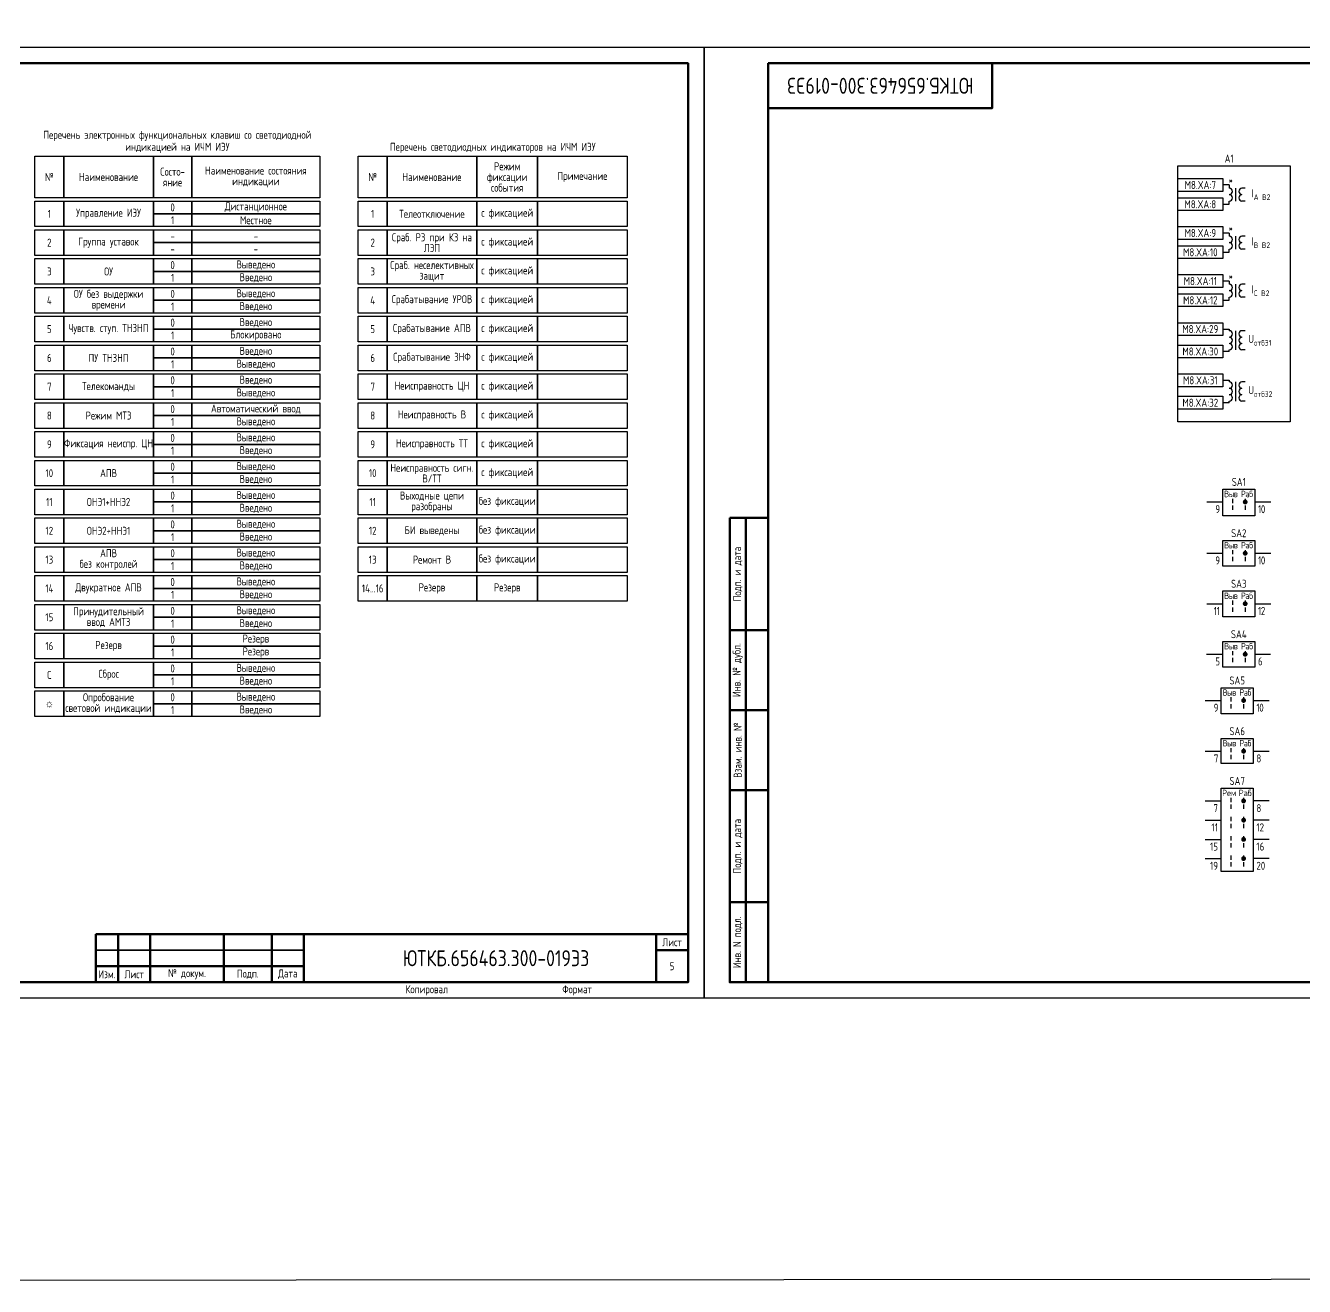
# Model space of a CAD drawing. Header units: millimetres. Extents: x -920 to 3495, y -90 to 589.
# Drawn here: x 1888.1 to 2287.5, y -90 to 303.8 of the extents above; entities that cross this region are included whole.
import ezdxf

# ---------------------------------------------------------------- set-up
doc = ezdxf.new("R2010")
doc.units = ezdxf.units.MM
doc.styles.add('Gost type A_2.5', font='GOST_A.TTF', dxfattribs={"height": 2.5})
doc.styles.add('Gost_type_A', font='GOST_A.TTF')

# ---------------------------------------------------------------- blocks, each defined once
blk = doc.blocks.new('Формат_А3')
blk.add_lwpolyline([(-420, 297), (0, 297), (0, 0), (-420, 0)], close=True)
at = {"lineweight": 50}
blk.add_lwpolyline([(-400, 292), (-5, 292), (-5, 5), (-400, 5)], close=True, dxfattribs=at)
blk = doc.blocks.new('Штамп левый нижний')
at = {"lineweight": 50}
for points in [[(-12, 145), (-7, 145), (-7, 110), (-12, 110)], [(-7, 145), (0, 145), (0, 110), (-7, 110)], [(-12, 110), (-7, 110), (-7, 85), (-12, 85)], [(-7, 110), (0, 110), (0, 85), (-7, 85)], [(-12, 85), (-7, 85), (-7, 60), (-12, 60)], [(-7, 85), (0, 85), (0, 60), (-7, 60)], [(-12, 60), (-7, 60), (-7, 25), (-12, 25)], [(-7, 60), (0, 60), (0, 25), (-7, 25)], [(-12, 25), (-7, 25), (-7, 0), (-12, 0)], [(-7, 25), (0, 25), (0, 0), (-7, 0)]]:
    blk.add_lwpolyline(points, close=True, dxfattribs=at)
at = {"char_height": 2.5, "attachment_point": 5, "rotation": 90, "style": 'Gost_type_A'}
for s, insert, width in [('Подп. и дата', (-9.5, 127.5), 35), ('Инв. № дубл.', (-9.5, 97.5), 25), ('Взам. инв. №', (-9.5, 72.5), 25), ('Подп. и дата', (-9.5, 42.5), 35), ('Инв. N подл.', (-9.5, 12.5), 25)]:
    blk.add_mtext(s, dxfattribs=dict(at, insert=insert, width=width))
blk = doc.blocks.new('Штамп угловой верхний')
at = {"lineweight": 50}
blk.add_lwpolyline([(0, 0), (70, 0), (70, -14), (0, -14)], close=True, dxfattribs=at)
blk = doc.blocks.new('Штамп малый нижний')
at = {"lineweight": 50}
for points in [[(-185, 15), (-178, 15), (-178, 5), (-185, 5)], [(-178, 15), (-168, 15), (-168, 5), (-178, 5)], [(-168, 15), (-145, 15), (-145, 5), (-168, 5)], [(-145, 15), (-130, 15), (-130, 5), (-145, 5)], [(-130, 15), (-120, 15), (-120, 5), (-130, 5)], [(-120, 15), (-10, 15), (-10, 0), (-120, 0)], [(-10, 15), (0, 15), (0, 10), (-10, 10)], [(-10, 10), (0, 10), (0, 0), (-10, 0)], [(-185, 5), (-178, 5), (-178, 0), (-185, 0)], [(-178, 5), (-168, 5), (-168, 0), (-178, 0)], [(-168, 5), (-145, 5), (-145, 0), (-168, 0)], [(-145, 5), (-130, 5), (-130, 0), (-145, 0)], [(-130, 5), (-120, 5), (-120, 0), (-130, 0)]]:
    blk.add_lwpolyline(points, close=True, dxfattribs=at)
for points in [[(-185, 15), (-178, 15), (-178, 10), (-185, 10)], [(-178, 15), (-168, 15), (-168, 10), (-178, 10)], [(-168, 15), (-145, 15), (-145, 10), (-168, 10)], [(-145, 15), (-130, 15), (-130, 10), (-145, 10)], [(-130, 15), (-120, 15), (-120, 10), (-130, 10)], [(-185, 10), (-178, 10), (-178, 5), (-185, 5)], [(-178, 10), (-168, 10), (-168, 5), (-178, 5)], [(-168, 10), (-145, 10), (-145, 5), (-168, 5)], [(-145, 10), (-130, 10), (-130, 5), (-145, 5)], [(-130, 10), (-120, 10), (-120, 5), (-130, 5)]]:
    blk.add_lwpolyline(points, close=True)
at = {"char_height": 2.5, "style": 'Gost_type_A'}
for s, insert, width, attachment_point in [('Лист', (-5, 12.5), 10, 5), ('№ докум.', (-156.5, 2.5), 23, 5), ('Дата', (-125, 2.5), 10, 5), ('Изм.', (-181.5, 2.5), 7, 5), ('Лист', (-173, 2.5), 10, 5), ('Подп.', (-137.5, 2.5), 15, 5), ('Копировал', (-75, -2.53), 13.1202, 6), ('Формат', (-30, -2.53), 13.1202, 6)]:
    blk.add_mtext(s, dxfattribs=dict(at, insert=insert, width=width, attachment_point=attachment_point))
blk = doc.blocks.new('POINT')
at = {"const_width": 0.75}
blk.add_lwpolyline([(-0.375, 0, 1), (0.375, 0, 1)], format="xyb", close=True, dxfattribs=at)
blk = doc.blocks.new('Переключатель_положение')
for p, q in [((2, 1), (2, -0.34)), ((2, -1.14), (2, -2.49))]:
    blk.add_line(p, q)

msp = doc.modelspace()

# ---------------------------------------------------------------- linework, layer by layer
for p, q in [((2264, 254), (2262, 254)), ((2262, 248), (2264, 248)), ((2264, 239), (2262, 239)), ((2262, 233), (2264, 233)), ((2264, 224), (2262, 224)), ((2262, 218), (2264, 218)), ((2257, 155), (2262, 155)), ((2272, 155), (2277, 155)), ((2257, 139), (2262, 139)), ((2272, 139), (2277, 139)), ((2257, 123.21), (2262, 123.21)), ((2272, 123.21), (2277, 123.21)), ((2256.93, 107.45), (2262, 107.45)), ((2256.93, 107.45), (2262, 107.45)), ((2272, 107.45), (2276.93, 107.45)), ((2272, 107.45), (2276.93, 107.45)), ((2256.5, 93), (2261.5, 93)), ((2271.5, 93), (2276.5, 93)), ((2256.5, 77.16), (2261.5, 77.16)), ((2271.5, 77.16), (2276.5, 77.16)), ((2256.5, 61.62), (2261.5, 61.62)), ((2276.5, 61.62), (2271.5, 61.62)), ((2256.5, 55.62), (2261.5, 55.62)), ((2276.5, 55.62), (2271.5, 55.62)), ((2256.5, 49.62), (2261.5, 49.62)), ((2276.5, 49.62), (2271.5, 49.62)), ((2256.5, 43.62), (2261.5, 43.62)), ((2276.5, 43.62), (2271.5, 43.62))]:
    msp.add_line(p, q)
at = {"ltscale": 4}
for p, q in [((2264, 254), (2264, 253)), ((2264, 253.5), (2264, 253)), ((2266, 253), (2266, 249)), ((2266, 253), (2266, 249)), ((2269, 253), (2268, 253)), ((2269, 253), (2268, 253)), ((2264, 248), (2264, 249)), ((2269, 249), (2268, 249)), ((2269, 249), (2268, 249)), ((2264, 239), (2264, 238)), ((2264, 238.5), (2264, 238)), ((2266, 238), (2266, 234)), ((2266, 238), (2266, 234)), ((2269, 238), (2268, 238)), ((2269, 238), (2268, 238)), ((2264, 233), (2264, 234)), ((2269, 234), (2268, 234)), ((2269, 234), (2268, 234)), ((2264, 224), (2264, 223)), ((2264, 223.5), (2264, 223)), ((2266, 223), (2266, 219)), ((2266, 223), (2266, 219)), ((2269, 223), (2268, 223)), ((2269, 223), (2268, 223)), ((2264, 218), (2264, 219)), ((2269, 219), (2268, 219)), ((2269, 219), (2268, 219)), ((2262, 209), (2264, 209)), ((2264, 209), (2264, 208.5)), ((2264, 209), (2264, 208.5)), ((2266, 208.5), (2266, 204.5)), ((2269, 208.5), (2268, 208.5)), ((2266, 206.5), (2266, 202.5)), ((2264, 202), (2262, 202)), ((2264, 202), (2264, 202.5)), ((2269, 202.5), (2268, 202.5)), ((2262, 193), (2264, 193)), ((2264, 193), (2264, 192.5)), ((2264, 193), (2264, 192.5)), ((2266, 192.5), (2266, 188.5)), ((2269, 192.5), (2268, 192.5)), ((2266, 190.5), (2266, 186.5)), ((2264, 186), (2262, 186)), ((2264, 186), (2264, 186.5)), ((2269, 186.5), (2268, 186.5))]:
    msp.add_line(p, q, dxfattribs=at)
at = {"color": 94, "lineweight": 30}
msp.add_lwpolyline([(-920, 586), (3495, 589), (3495, -87), (-920, -90)], close=True, dxfattribs=at)
for points in [[(1891, 263), (1900, 263), (1900, 250), (1891, 250)], [(1900, 263), (1928, 263), (1928, 250), (1900, 250)], [(1928, 263), (1940, 263), (1940, 250), (1928, 250)], [(1940, 263), (1980, 263), (1980, 250), (1940, 250)], [(1992, 263), (2001, 263), (2001, 250), (1992, 250)], [(2001, 263), (2029, 263), (2029, 250), (2001, 250)], [(2029, 263), (2048, 263), (2048, 250), (2029, 250)], [(2048, 263), (2076, 263), (2076, 250), (2048, 250)], [(2248, 260), (2283, 260), (2283, 180), (2248, 180)], [(2248, 256), (2262, 256), (2262, 252), (2248, 252)], [(1891, 249), (1900, 249), (1900, 241), (1891, 241)], [(1900, 249), (1928, 249), (1928, 241), (1900, 241)], [(1928, 249), (1940, 249), (1940, 245), (1928, 245)], [(1940, 249), (1980, 249), (1980, 245), (1940, 245)], [(1992, 249), (2001, 249), (2001, 241), (1992, 241)], [(2001, 249), (2029, 249), (2029, 241), (2001, 241)], [(2029, 249), (2048, 249), (2048, 241), (2029, 241)], [(2048, 249), (2076, 249), (2076, 241), (2048, 241)], [(2248, 250), (2262, 250), (2262, 246), (2248, 246)], [(1928, 245), (1940, 245), (1940, 241), (1928, 241)], [(1940, 245), (1980, 245), (1980, 241), (1940, 241)], [(1891, 240), (1900, 240), (1900, 232), (1891, 232)], [(1900, 240), (1928, 240), (1928, 232), (1900, 232)], [(1928, 240), (1940, 240), (1940, 236), (1928, 236)], [(1940, 240), (1980, 240), (1980, 236), (1940, 236)], [(1992, 240), (2001, 240), (2001, 232), (1992, 232)], [(2001, 240), (2029, 240), (2029, 232), (2001, 232)], [(2029, 240), (2048, 240), (2048, 232), (2029, 232)], [(2048, 240), (2076, 240), (2076, 232), (2048, 232)], [(2248, 241), (2262, 241), (2262, 237), (2248, 237)], [(1928, 236), (1940, 236), (1940, 232), (1928, 232)], [(1940, 236), (1980, 236), (1980, 232), (1940, 232)], [(2248, 235), (2262, 235), (2262, 231), (2248, 231)], [(1891, 231), (1900, 231), (1900, 223), (1891, 223)], [(1900, 231), (1928, 231), (1928, 223), (1900, 223)], [(1928, 231), (1940, 231), (1940, 227), (1928, 227)], [(1940, 231), (1980, 231), (1980, 227), (1940, 227)], [(1992, 231), (2001, 231), (2001, 223), (1992, 223)], [(2001, 231), (2029, 231), (2029, 223), (2001, 223)], [(2029, 231), (2048, 231), (2048, 223), (2029, 223)], [(2048, 231), (2076, 231), (2076, 223), (2048, 223)], [(1928, 227), (1940, 227), (1940, 223), (1928, 223)], [(1940, 227), (1980, 227), (1980, 223), (1940, 223)], [(2248, 226), (2262, 226), (2262, 222), (2248, 222)], [(1891, 222), (1900, 222), (1900, 214), (1891, 214)], [(1900, 222), (1928, 222), (1928, 214), (1900, 214)], [(1928, 222), (1940, 222), (1940, 218), (1928, 218)], [(1940, 222), (1980, 222), (1980, 218), (1940, 218)], [(1992, 222), (2001, 222), (2001, 214), (1992, 214)], [(2001, 222), (2029, 222), (2029, 214), (2001, 214)], [(2029, 222), (2048, 222), (2048, 214), (2029, 214)], [(2048, 222), (2076, 222), (2076, 214), (2048, 214)], [(2248, 220), (2262, 220), (2262, 216), (2248, 216)], [(1928, 218), (1940, 218), (1940, 214), (1928, 214)], [(1940, 218), (1980, 218), (1980, 214), (1940, 214)], [(1891, 213), (1900, 213), (1900, 205), (1891, 205)], [(1900, 213), (1928, 213), (1928, 205), (1900, 205)], [(1928, 213), (1940, 213), (1940, 209), (1928, 209)], [(1940, 213), (1980, 213), (1980, 209), (1940, 209)], [(1992, 213), (2001, 213), (2001, 205), (1992, 205)], [(2001, 213), (2029, 213), (2029, 205), (2001, 205)], [(2029, 213), (2048, 213), (2048, 205), (2029, 205)], [(2048, 213), (2076, 213), (2076, 205), (2048, 205)], [(1928, 209), (1940, 209), (1940, 205), (1928, 205)], [(1940, 209), (1980, 209), (1980, 205), (1940, 205)], [(2248, 211), (2262, 211), (2262, 207), (2248, 207)], [(1891, 204), (1900, 204), (1900, 196), (1891, 196)], [(1900, 204), (1928, 204), (1928, 196), (1900, 196)], [(1928, 204), (1940, 204), (1940, 200), (1928, 200)], [(1940, 204), (1980, 204), (1980, 200), (1940, 200)], [(1992, 204), (2001, 204), (2001, 196), (1992, 196)], [(2001, 204), (2029, 204), (2029, 196), (2001, 196)], [(2029, 204), (2048, 204), (2048, 196), (2029, 196)], [(2048, 204), (2076, 204), (2076, 196), (2048, 196)], [(2248, 204), (2262, 204), (2262, 200), (2248, 200)], [(1928, 200), (1940, 200), (1940, 196), (1928, 196)], [(1940, 200), (1980, 200), (1980, 196), (1940, 196)], [(1891, 195), (1900, 195), (1900, 187), (1891, 187)], [(1900, 195), (1928, 195), (1928, 187), (1900, 187)], [(1928, 195), (1940, 195), (1940, 191), (1928, 191)], [(1940, 195), (1980, 195), (1980, 191), (1940, 191)], [(1992, 195), (2001, 195), (2001, 187), (1992, 187)], [(2001, 195), (2029, 195), (2029, 187), (2001, 187)], [(2029, 195), (2048, 195), (2048, 187), (2029, 187)], [(2048, 195), (2076, 195), (2076, 187), (2048, 187)], [(2248, 195), (2262, 195), (2262, 191), (2248, 191)], [(1928, 191), (1940, 191), (1940, 187), (1928, 187)], [(1940, 191), (1980, 191), (1980, 187), (1940, 187)], [(2248, 188), (2262, 188), (2262, 184), (2248, 184)], [(1891, 186), (1900, 186), (1900, 178), (1891, 178)], [(1900, 186), (1928, 186), (1928, 178), (1900, 178)], [(1928, 186), (1940, 186), (1940, 182), (1928, 182)], [(1940, 186), (1980, 186), (1980, 182), (1940, 182)], [(1992, 186), (2001, 186), (2001, 178), (1992, 178)], [(2001, 186), (2029, 186), (2029, 178), (2001, 178)], [(2029, 186), (2048, 186), (2048, 178), (2029, 178)], [(2048, 186), (2076, 186), (2076, 178), (2048, 178)], [(1928, 182), (1940, 182), (1940, 178), (1928, 178)], [(1940, 182), (1980, 182), (1980, 178), (1940, 178)], [(1891, 177), (1900, 177), (1900, 169), (1891, 169)], [(1900, 177), (1928, 177), (1928, 169), (1900, 169)], [(1928, 177), (1940, 177), (1940, 173), (1928, 173)], [(1940, 177), (1980, 177), (1980, 173), (1940, 173)], [(1992, 177), (2001, 177), (2001, 169), (1992, 169)], [(2001, 177), (2029, 177), (2029, 169), (2001, 169)], [(2029, 177), (2048, 177), (2048, 169), (2029, 169)], [(2048, 177), (2076, 177), (2076, 169), (2048, 169)], [(1928, 173), (1940, 173), (1940, 169), (1928, 169)], [(1940, 173), (1980, 173), (1980, 169), (1940, 169)], [(1891, 168), (1900, 168), (1900, 160), (1891, 160)], [(1900, 168), (1928, 168), (1928, 160), (1900, 160)], [(1928, 168), (1940, 168), (1940, 164), (1928, 164)], [(1940, 168), (1980, 168), (1980, 164), (1940, 164)], [(1992, 168), (2001, 168), (2001, 160), (1992, 160)], [(2001, 168), (2029, 168), (2029, 160), (2001, 160)], [(2029, 168), (2048, 168), (2048, 160), (2029, 160)], [(2048, 168), (2076, 168), (2076, 160), (2048, 160)], [(1928, 164), (1940, 164), (1940, 160), (1928, 160)], [(1940, 164), (1980, 164), (1980, 160), (1940, 160)], [(1891, 159), (1900, 159), (1900, 151), (1891, 151)], [(1900, 159), (1928, 159), (1928, 151), (1900, 151)], [(1928, 159), (1940, 159), (1940, 155), (1928, 155)], [(1940, 159), (1980, 159), (1980, 155), (1940, 155)], [(1992, 159), (2001, 159), (2001, 151), (1992, 151)], [(2001, 159), (2029, 159), (2029, 151), (2001, 151)], [(2029, 159), (2048, 159), (2048, 151), (2029, 151)], [(2048, 159), (2076, 159), (2076, 151), (2048, 151)], [(2262, 159), (2272, 159), (2272, 150.72), (2262, 150.72)], [(1928, 155), (1940, 155), (1940, 151), (1928, 151)], [(1940, 155), (1980, 155), (1980, 151), (1940, 151)], [(1891, 150), (1900, 150), (1900, 142), (1891, 142)], [(1900, 150), (1928, 150), (1928, 142), (1900, 142)], [(1928, 150), (1940, 150), (1940, 146), (1928, 146)], [(1940, 150), (1980, 150), (1980, 146), (1940, 146)], [(1992, 150), (2001, 150), (2001, 142), (1992, 142)], [(2001, 150), (2029, 150), (2029, 142), (2001, 142)], [(2029, 150), (2048, 150), (2048, 142), (2029, 142)], [(2048, 150), (2076, 150), (2076, 142), (2048, 142)], [(1928, 146), (1940, 146), (1940, 142), (1928, 142)], [(1940, 146), (1980, 146), (1980, 142), (1940, 142)], [(1891, 141), (1900, 141), (1900, 133), (1891, 133)], [(1900, 141), (1928, 141), (1928, 133), (1900, 133)], [(1928, 141), (1940, 141), (1940, 137), (1928, 137)], [(1940, 141), (1980, 141), (1980, 137), (1940, 137)], [(1992, 141), (2001, 141), (2001, 133), (1992, 133)], [(2001, 141), (2029, 141), (2029, 133), (2001, 133)], [(2029, 141), (2048, 141), (2048, 133), (2029, 133)], [(2048, 141), (2076, 141), (2076, 133), (2048, 133)], [(2262, 143), (2272, 143), (2272, 134.93), (2262, 134.93)], [(1928, 137), (1940, 137), (1940, 133), (1928, 133)], [(1940, 137), (1980, 137), (1980, 133), (1940, 133)], [(1891, 132), (1900, 132), (1900, 124), (1891, 124)], [(1900, 132), (1928, 132), (1928, 124), (1900, 124)], [(1928, 132), (1940, 132), (1940, 128), (1928, 128)], [(1940, 132), (1980, 132), (1980, 128), (1940, 128)], [(1992, 132), (2001, 132), (2001, 124), (1992, 124)], [(2001, 132), (2029, 132), (2029, 124), (2001, 124)], [(2029, 132), (2048, 132), (2048, 124), (2029, 124)], [(2048, 132), (2076, 132), (2076, 124), (2048, 124)], [(1928, 128), (1940, 128), (1940, 124), (1928, 124)], [(1940, 128), (1980, 128), (1980, 124), (1940, 124)], [(2262, 127.21), (2272, 127.21), (2272, 119.17), (2262, 119.17)], [(1891, 123), (1900, 123), (1900, 115), (1891, 115)], [(1900, 123), (1928, 123), (1928, 115), (1900, 115)], [(1928, 123), (1940, 123), (1940, 119), (1928, 119)], [(1940, 123), (1980, 123), (1980, 119), (1940, 119)], [(1928, 119), (1940, 119), (1940, 115), (1928, 115)], [(1940, 119), (1980, 119), (1980, 115), (1940, 115)], [(1891, 114), (1900, 114), (1900, 106), (1891, 106)], [(1900, 114), (1928, 114), (1928, 106), (1900, 106)], [(1928, 114), (1940, 114), (1940, 110), (1928, 110)], [(1940, 114), (1980, 114), (1980, 110), (1940, 110)], [(1928, 110), (1940, 110), (1940, 106), (1928, 106)], [(1940, 110), (1980, 110), (1980, 106), (1940, 106)], [(2262, 111.45), (2272, 111.45), (2272, 103.39), (2262, 103.39)], [(1891, 105), (1900, 105), (1900, 97), (1891, 97)], [(1900, 105), (1928, 105), (1928, 97), (1900, 97)], [(1928, 105), (1940, 105), (1940, 101), (1928, 101)], [(1940, 105), (1980, 105), (1980, 101), (1940, 101)], [(1928, 101), (1940, 101), (1940, 97), (1928, 97)], [(1940, 101), (1980, 101), (1980, 97), (1940, 97)], [(1891, 96), (1900, 96), (1900, 88), (1891, 88)], [(1900, 96), (1928, 96), (1928, 88), (1900, 88)], [(1928, 96), (1940, 96), (1940, 92), (1928, 92)], [(1940, 96), (1980, 96), (1980, 92), (1940, 92)], [(2261.5, 97), (2271.5, 97), (2271.5, 88.88), (2261.5, 88.88)], [(1928, 92), (1940, 92), (1940, 88), (1928, 88)], [(1940, 92), (1980, 92), (1980, 88), (1940, 88)], [(2261.5, 81.16), (2271.5, 81.16), (2271.5, 73.34), (2261.5, 73.34)], [(2261.5, 65.62), (2271.5, 65.62), (2271.5, 39.62), (2261.5, 39.62)]]:
    msp.add_lwpolyline(points, close=True)
at = {"ltscale": 4}
for centre, start, end in [((2264, 252), 270, 90), ((2264, 252), 270, 90), ((2268, 252), 90, 270), ((2268, 252), 90, 270), ((2264, 250), 270, 90), ((2264, 250), 270, 90), ((2268, 250), 90, 270), ((2268, 250), 90, 270), ((2264, 237), 270, 90), ((2264, 237), 270, 90), ((2264, 235), 270, 90), ((2264, 235), 270, 90), ((2268, 237), 90, 270), ((2268, 237), 90, 270), ((2268, 235), 90, 270), ((2268, 235), 90, 270), ((2264, 222), 270, 90), ((2264, 222), 270, 90), ((2264, 220), 270, 90), ((2264, 220), 270, 90), ((2268, 222), 90, 270), ((2268, 222), 90, 270), ((2268, 220), 90, 270), ((2268, 220), 90, 270), ((2264, 207.5), 270, 90), ((2268, 207.5), 90, 270), ((2268, 207.5), 90, 270), ((2264, 205.5), 270, 90), ((2264, 203.5), 270, 90), ((2268, 205.5), 90, 270), ((2268, 205.5), 90, 270), ((2268, 203.5), 90, 270), ((2264, 191.5), 270, 90), ((2268, 191.5), 90, 270), ((2268, 191.5), 90, 270), ((2264, 189.5), 270, 90), ((2264, 187.5), 270, 90), ((2268, 189.5), 90, 270), ((2268, 189.5), 90, 270), ((2268, 187.5), 90, 270)]:
    msp.add_arc(centre, 1, start, end, dxfattribs=at)

# ---------------------------------------------------------------- block references
at = {"color": 1}
for name, p in [('Формат_А3', (2100, 0)), ('Формат_А3', (2520, 0)), ('Штамп левый нижний', (2120, 5)), ('Штамп малый нижний', (2095, 5))]:
    msp.add_blockref(name, p, dxfattribs=at)
for name, p in [('Штамп угловой верхний', (2120, 292)), ('Переключатель_положение', (2263, 155)), ('Переключатель_положение', (2267, 155)), ('POINT', (2269, 155)), ('Переключатель_положение', (2263, 139)), ('Переключатель_положение', (2267, 139)), ('POINT', (2269, 139)), ('Переключатель_положение', (2263, 123.21)), ('POINT', (2269, 123.21)), ('Переключатель_положение', (2267, 123.21)), ('Переключатель_положение', (2263, 107.45)), ('POINT', (2269, 107.45)), ('Переключатель_положение', (2267, 107.45)), ('Переключатель_положение', (2262.5, 93)), ('POINT', (2268.5, 93)), ('Переключатель_положение', (2266.5, 93)), ('Переключатель_положение', (2262.5, 77.16)), ('POINT', (2268.5, 77.16)), ('Переключатель_положение', (2266.5, 77.16)), ('Переключатель_положение', (2262.5, 61.62)), ('POINT', (2268.5, 61.62)), ('Переключатель_положение', (2266.5, 61.62)), ('Переключатель_положение', (2262.5, 55.62)), ('POINT', (2268.5, 55.62)), ('Переключатель_положение', (2266.5, 55.62)), ('Переключатель_положение', (2262.5, 49.62)), ('POINT', (2268.5, 49.62)), ('Переключатель_положение', (2266.5, 49.62)), ('Переключатель_положение', (2262.5, 43.62)), ('POINT', (2268.5, 43.62)), ('Переключатель_положение', (2266.5, 43.62))]:
    msp.add_blockref(name, p)

# ---------------------------------------------------------------- texts
at = {"insert": (2155, 285), "char_height": 5, "width": 70, "attachment_point": 5, "rotation": 180, "style": 'Gost_type_A'}
msp.add_mtext('ЮТКБ.656463.300-019Э3', dxfattribs=at)
at = {"char_height": 2.5}
for s, insert, width, attachment_point, line_spacing_factor, style in [('Перечень электронных функциональных клавиш со светодиодной индикацией на ИЧМ ИЭУ', (1935.5, 264), 89, 8, 0.9, 'Gost_type_A'), ('Перечень светодиодных индикаторов на ИЧМ ИЭУ', (2034, 264), 84, 8, 0.9, 'Gost_type_A'), ('Наименование состояния\\Pиндикации ', (1960, 256.5), 40, 5, 0.8, 'Gost_type_A'), ('Режим\\Pфиксации события', (2038.5, 256.5), 19, 5, 0.8, 'Gost_type_A'), ('A1', (2264, 261), 32, 8, 0.9, 'Gost_type_A'), ('№ ', (1895.5, 256.5), 9, 5, 0.8, 'Gost_type_A'), ('Наименование ', (1914, 256.5), 28, 5, 0.8, 'Gost_type_A'), ('Состо- яние', (1934, 256.5), 12, 5, 0.8, 'Gost_type_A'), ('№ ', (1996.5, 256.5), 9, 5, 0.8, 'Gost_type_A'), ('Наименование ', (2015, 256.5), 28, 5, 0.8, 'Gost_type_A'), ('Примечание', (2062, 256.5), 28, 5, 0.8, 'Gost_type_A'), ('0', (1934, 247), 12, 5, 0.8, 'Gost_type_A'), ('Дистанционное', (1960, 247), 40, 5, 0.8, 'Gost_type_A'), ('1', (1895.5, 245), 9, 5, 0.8, 'Gost_type_A'), ('Управление ИЭУ', (1914, 245), 28, 5, 0.8, 'Gost_type_A'), ('1', (1934, 243), 12, 5, 0.8, 'Gost_type_A'), ('Местное', (1960, 243), 40, 5, 0.8, 'Gost_type_A'), ('1', (1996.5, 245), 9, 5, 0.8, 'Gost_type_A'), ('Телеотключение', (2015, 245), 28, 5, 0.8, 'Gost_type_A'), ('с фиксацией', (2038.5, 245), 19, 5, 0.8, 'Gost_type_A'), ('2', (1895.5, 236), 9, 5, 0.8, 'Gost_type_A'), ('2', (1996.5, 236), 9, 5, 0.8, 'Gost_type_A'), ('Сраб. РЗ при КЗ на ЛЭП ', (2015, 236), 28, 5, 0.8, 'Gost_type_A'), ('с фиксацией', (2038.5, 236), 19, 5, 0.8, 'Gost_type_A'), ('3', (1895.5, 227), 9, 5, 0.8, 'Gost_type_A'), ('ОУ', (1914, 227), 28, 5, 0.8, 'Gost_type_A'), ('0', (1934, 229), 12, 5, 0.8, 'Gost_type_A'), ('Выведено', (1960, 229), 40, 5, 0.8, 'Gost_type_A'), ('3', (1996.5, 227), 9, 5, 0.8, 'Gost_type_A'), ('Сраб. неселективных защит ', (2015, 227), 28, 5, 0.8, 'Gost_type_A'), ('с фиксацией', (2038.5, 227), 19, 5, 0.8, 'Gost_type_A'), ('1', (1934, 225), 12, 5, 0.8, 'Gost_type_A'), ('Введено', (1960, 225), 40, 5, 0.8, 'Gost_type_A'), ('ОУ без выдержки времени ', (1914, 218), 28, 5, 0.8, 'Gost type A_2.5'), ('0', (1934, 220), 12, 5, 0.8, 'Gost_type_A'), ('Выведено', (1960, 220), 40, 5, 0.8, 'Gost_type_A'), ('4', (1895.5, 218), 9, 5, 0.8, 'Gost_type_A'), ('1', (1934, 216), 12, 5, 0.8, 'Gost_type_A'), ('Введено', (1960, 216), 40, 5, 0.8, 'Gost_type_A'), ('4', (1996.5, 218), 9, 5, 0.8, 'Gost_type_A'), ('Срабатывание УРОВ', (2015, 218), 28, 5, 0.8, 'Gost_type_A'), ('с фиксацией', (2038.5, 218), 19, 5, 0.8, 'Gost_type_A'), ('0', (1934, 211), 12, 5, 0.8, 'Gost_type_A'), ('Введено', (1960, 211), 40, 5, 0.8, 'Gost_type_A'), ('5', (1895.5, 209), 9, 5, 0.8, 'Gost_type_A'), ('{\\C256;Чувств. ступ. ТНЗНП }', (1914, 209), 28, 5, 0.8, 'Gost type A_2.5'), ('1', (1934, 207), 12, 5, 0.8, 'Gost_type_A'), ('Блокировано ', (1960, 207), 40, 5, 0.8, 'Gost_type_A'), ('5', (1996.5, 209), 9, 5, 0.8, 'Gost_type_A'), ('Срабатывание АПВ', (2015, 209), 28, 5, 0.8, 'Gost_type_A'), ('с фиксацией', (2038.5, 209), 19, 5, 0.8, 'Gost_type_A'), ('6', (1895.5, 200), 9, 5, 0.8, 'Gost_type_A'), ('ПУ ТНЗНП ', (1914, 200), 28, 5, 0.8, 'Gost_type_A'), ('0', (1934, 202), 12, 5, 0.8, 'Gost_type_A'), ('Введено', (1960, 202), 40, 5, 0.8, 'Gost_type_A'), ('6', (1996.5, 200), 9, 5, 0.8, 'Gost_type_A'), ('Срабатывание ЗНФ', (2015, 200), 28, 5, 0.8, 'Gost_type_A'), ('с фиксацией', (2038.5, 200), 19, 5, 0.8, 'Gost_type_A'), ('1', (1934, 198), 12, 5, 0.8, 'Gost_type_A'), ('Выведено', (1960, 198), 40, 5, 0.8, 'Gost_type_A'), ('7', (1895.5, 191), 9, 5, 0.8, 'Gost_type_A'), ('Телекоманды', (1914, 191), 28, 5, 0.8, 'Gost_type_A'), ('0', (1934, 193), 12, 5, 0.8, 'Gost_type_A'), ('Введено', (1960, 193), 40, 5, 0.8, 'Gost_type_A'), ('7', (1996.5, 191), 9, 5, 0.8, 'Gost_type_A'), ('Неисправность ЦН ', (2015, 191), 28, 5, 0.8, 'Gost_type_A'), ('с фиксацией', (2038.5, 191), 19, 5, 0.8, 'Gost_type_A'), ('1', (1934, 189), 12, 5, 0.8, 'Gost_type_A'), ('Выведено', (1960, 189), 40, 5, 0.8, 'Gost_type_A'), ('0', (1934, 184), 12, 5, 0.8, 'Gost_type_A'), ('Автоматический ввод ', (1960, 184), 40, 5, 0.8, 'Gost_type_A'), ('8', (1895.5, 182), 9, 5, 0.8, 'Gost_type_A'), ('Режим МТЗ ', (1914, 182), 28, 5, 0.8, 'Gost_type_A'), ('1', (1934, 180), 12, 5, 0.8, 'Gost_type_A'), ('Выведено ', (1960, 180), 40, 5, 0.8, 'Gost_type_A'), ('8', (1996.5, 182), 9, 5, 0.8, 'Gost_type_A'), ('Неисправность В', (2015, 182), 28, 5, 0.8, 'Gost_type_A'), ('с фиксацией', (2038.5, 182), 19, 5, 0.8, 'Gost_type_A'), ('0', (1934, 175), 12, 5, 0.8, 'Gost_type_A'), ('Выведено', (1960, 175), 40, 5, 0.8, 'Gost_type_A'), ('9', (1895.5, 173), 9, 5, 0.8, 'Gost_type_A'), ('Фиксация неиспр. ЦН ', (1914, 173), 28, 5, 0.8, 'Gost_type_A'), ('1', (1934, 171), 12, 5, 0.8, 'Gost_type_A'), ('Введено', (1960, 171), 40, 5, 0.8, 'Gost_type_A'), ('9', (1996.5, 173), 9, 5, 0.8, 'Gost_type_A'), ('Неисправность ТТ ', (2015, 173), 28, 5, 0.8, 'Gost_type_A'), ('с фиксацией', (2038.5, 173), 19, 5, 0.8, 'Gost_type_A'), ('10', (1895.5, 164), 9, 5, 0.8, 'Gost_type_A'), ('АПВ', (1914, 164), 28, 5, 0.8, 'Gost_type_A'), ('0', (1934, 166), 12, 5, 0.8, 'Gost_type_A'), ('Выведено', (1960, 166), 40, 5, 0.8, 'Gost_type_A'), ('10', (1996.5, 164), 9, 5, 0.8, 'Gost_type_A'), ('Неисправность сигн. В/ТТ ', (2015, 164), 28, 5, 0.8, 'Gost_type_A'), ('с фиксацией', (2038.5, 164), 19, 5, 0.8, 'Gost_type_A'), ('1', (1934, 162), 12, 5, 0.8, 'Gost_type_A'), ('Введено', (1960, 162), 40, 5, 0.8, 'Gost_type_A'), ('11', (1895.5, 155), 9, 5, 0.8, 'Gost_type_A'), ('ОНЭ1+ННЭ2', (1914, 155), 28, 5, 0.8, 'Gost_type_A'), ('0', (1934, 157), 12, 5, 0.8, 'Gost_type_A'), ('Выведено', (1960, 157), 40, 5, 0.8, 'Gost_type_A'), ('11', (1996.5, 155), 9, 5, 0.8, 'Gost_type_A'), ('Выходные цепи разобраны ', (2015, 155), 28, 5, 0.8, 'Gost_type_A'), ('без фиксации', (2038.5, 155), 19, 5, 0.8, 'Gost_type_A'), ('1', (1934, 153), 12, 5, 0.8, 'Gost_type_A'), ('Введено', (1960, 153), 40, 5, 0.8, 'Gost_type_A'), ('0', (1934, 148), 12, 5, 0.8, 'Gost_type_A'), ('Выведено', (1960, 148), 40, 5, 0.8, 'Gost_type_A'), ('12', (1895.5, 146), 9, 5, 0.8, 'Gost_type_A'), ('ОНЭ2+ННЭ1', (1914, 146), 28, 5, 0.8, 'Gost_type_A'), ('1', (1934, 144), 12, 5, 0.8, 'Gost_type_A'), ('Введено', (1960, 144), 40, 5, 0.8, 'Gost_type_A'), ('12', (1996.5, 146), 9, 5, 0.8, 'Gost_type_A'), ('БИ выведены ', (2015, 146), 28, 5, 0.8, 'Gost_type_A'), ('без фиксации', (2038.5, 146), 19, 5, 0.8, 'Gost_type_A'), ('АПВ \\Pбез контролей', (1914, 137), 28, 5, 0.8, 'Gost_type_A'), ('0', (1934, 139), 12, 5, 0.8, 'Gost_type_A'), ('Выведено', (1960, 139), 40, 5, 0.8, 'Gost_type_A'), ('13', (1895.5, 137), 9, 5, 0.8, 'Gost_type_A'), ('1', (1934, 135), 12, 5, 0.8, 'Gost_type_A'), ('Введено', (1960, 135), 40, 5, 0.8, 'Gost_type_A'), ('13', (1996.5, 137), 9, 5, 0.8, 'Gost_type_A'), ('Ремонт В', (2015, 137), 28, 5, 0.8, 'Gost_type_A'), ('без фиксации', (2038.5, 137), 19, 5, 0.8, 'Gost_type_A'), ('14', (1895.5, 128), 9, 5, 0.8, 'Gost_type_A'), ('Двукратное АПВ', (1914, 128), 28, 5, 0.8, 'Gost_type_A'), ('0', (1934, 130), 12, 5, 0.8, 'Gost_type_A'), ('Выведено', (1960, 130), 40, 5, 0.8, 'Gost_type_A'), ('14...16', (1996.5, 128), 9, 5, 0.8, 'Gost_type_A'), ('Резерв', (2015, 128), 28, 5, 0.8, 'Gost_type_A'), ('Резерв', (2038.5, 128), 19, 5, 0.8, 'Gost_type_A'), ('1', (1934, 126), 12, 5, 0.8, 'Gost_type_A'), ('Введено', (1960, 126), 40, 5, 0.8, 'Gost_type_A'), ('15', (1895.5, 119), 9, 5, 0.8, 'Gost_type_A'), ('Принудительный ввод АМТЗ', (1914, 119), 28, 5, 0.8, 'Gost_type_A'), ('0', (1934, 121), 12, 5, 0.8, 'Gost_type_A'), ('Выведено', (1960, 121), 40, 5, 0.8, 'Gost_type_A'), ('1', (1934, 117), 12, 5, 0.8, 'Gost_type_A'), ('Введено', (1960, 117), 40, 5, 0.8, 'Gost_type_A'), ('0', (1934, 112), 12, 5, 0.8, 'Gost_type_A'), ('Резерв', (1960, 112), 40, 5, 0.8, 'Gost_type_A'), ('16', (1895.5, 110), 9, 5, 0.8, 'Gost_type_A'), ('Резерв', (1914, 110), 28, 5, 0.8, 'Gost_type_A'), ('1', (1934, 108), 12, 5, 0.8, 'Gost_type_A'), ('Резерв', (1960, 108), 40, 5, 0.8, 'Gost_type_A'), ('0', (1934, 103), 12, 5, 0.8, 'Gost_type_A'), ('Выведено', (1960, 103), 40, 5, 0.8, 'Gost_type_A'), ('C', (1895.5, 101), 9, 5, 0.8, 'Gost_type_A'), ('Сброс', (1914, 101), 28, 5, 0.8, 'Gost_type_A'), ('1', (1934, 99), 12, 5, 0.8, 'Gost_type_A'), ('Введено', (1960, 99), 40, 5, 0.8, 'Gost_type_A'), ('☼', (1895.5, 92), 9, 5, 0.8, 'Gost_type_A'), ('Опробование световой индикации', (1914, 92), 28, 5, 0.8, 'Gost_type_A'), ('0', (1934, 94), 12, 5, 0.8, 'Gost_type_A'), ('Выведено', (1960, 94), 40, 5, 0.8, 'Gost_type_A'), ('1', (1934, 90), 12, 5, 0.8, 'Gost_type_A'), ('Введено', (1960, 90), 40, 5, 0.8, 'Gost_type_A')]:
    msp.add_mtext(s, dxfattribs=dict(at, insert=insert, width=width, attachment_point=attachment_point, line_spacing_factor=line_spacing_factor, style=style))
at = {"style": 'Gost_type_A'}
for s, insert, char_height, width, attachment_point in [('*', (2264.5, 255.5), 2.5, 3, 5), ('M8.XA:7', (2255, 254), 2.5, 14, 5), ('\\A1;I{\\H0.7x;\\S^ A B2;}', (2271, 251), 2.5, 8, 4), ('M8.XA:8', (2254.99, 247.99), 2.5, 14.018, 5), ('M8.XA:9', (2255, 239), 2.5, 14, 5), ('*', (2264.5, 240.5), 2.5, 3, 5), ('\\A1;I{\\H0.7x;\\S^ B B2;}', (2271, 236), 2.5, 8, 4), ('M8.XA:10', (2254.99, 232.99), 2.5, 14.018, 5), ('M8.XA:11', (2255, 224), 2.5, 14, 5), ('*', (2264.5, 225.5), 2.5, 3, 5), ('\\A1;I{\\H0.7x;\\S^ C B2;}', (2271, 221), 2.5, 8, 4), ('M8.XA:12', (2254.99, 218), 2.5, 14.018, 5), ('M8.XA:29', (2254.99, 209), 2.5, 14.018, 5), ('\\A1;U{\\H0.7x;\\S^ отбЭ1;}', (2270, 205.5), 2.5, 12, 4), ('M8.XA:30', (2254.99, 202), 2.5, 14.018, 5), ('M8.XA:31', (2254.99, 193), 2.5, 14.018, 5), ('\\A1;U{\\H0.7x;\\S^ отбЭ2;}', (2270, 189.5), 2.5, 12, 4), ('M8.XA:32', (2254.99, 186), 2.5, 14.018, 5), ('SA1', (2267, 160), 2.5, 10, 8), ('{\\T0.9;Выв}', (2264.5, 157.5), 2, 5, 5), ('{\\T0.9;Раб}', (2269.5, 157.5), 2, 5, 5), ('{\\T0.9;9}', (2261, 154), 2.5, 5, 3), ('{\\T0.9;10}', (2273, 154), 2.5, 5, 1), ('SA2', (2267, 144), 2.5, 10, 8), ('{\\T0.9;Выв}', (2264.5, 141.5), 2, 5, 5), ('{\\T0.9;Раб}', (2269.5, 141.5), 2, 5, 5), ('{\\T0.9;9}', (2261, 138), 2.5, 5, 3), ('{\\T0.9;10}', (2273, 138), 2.5, 5, 1), ('SA3', (2267, 128.21), 2.5, 10, 8), ('{\\T0.9;Выв}', (2264.5, 125.71), 2, 5, 5), ('{\\T0.9;Раб}', (2269.5, 125.71), 2, 5, 5), ('{\\T0.9;11}', (2261, 122.21), 2.5, 5, 3), ('{\\T0.9;12}', (2273, 122.21), 2.5, 5, 1), ('SA4', (2267, 112.45), 2.5, 10, 8), ('{\\T0.9;Выв}', (2264.5, 109.95), 2, 5, 5), ('{\\T0.9;Раб}', (2269.5, 109.95), 2, 5, 5), ('{\\T0.9;5}', (2261, 106.45), 2.5, 5, 3), ('{\\T0.9;6}', (2273, 106.45), 2.5, 5, 1), ('SA5', (2266.5, 98), 2.5, 10, 8), ('{\\T0.9;Выв}', (2264, 95.5), 2, 5, 5), ('{\\T0.9;Раб}', (2269, 95.5), 2, 5, 5), ('{\\T0.9;9}', (2260.5, 92), 2.5, 5, 3), ('{\\T0.9;10}', (2272.5, 92), 2.5, 5, 1), ('SA6', (2266.5, 82.16), 2.5, 10, 8), ('{\\T0.9;Выв}', (2264, 79.66), 2, 5, 5), ('{\\T0.9;Раб}', (2269, 79.66), 2, 5, 5), ('{\\T0.9;7}', (2260.5, 76.16), 2.5, 5, 3), ('{\\T0.9;8}', (2272.5, 76.16), 2.5, 5, 1), ('SA7', (2266.5, 66.62), 2.5, 10, 8), ('Рем', (2264, 64.12), 2, 5, 5), ('Раб', (2269, 64.12), 2, 5, 5), ('7', (2260.5, 60.62), 2.5, 5, 3), ('8', (2272.5, 60.62), 2.5, 5, 1), ('11', (2260.5, 54.62), 2.5, 5, 3), ('12', (2272.5, 54.62), 2.5, 5, 1), ('15', (2260.5, 48.62), 2.5, 5, 3), ('16', (2272.5, 48.62), 2.5, 5, 1), ('19', (2260.5, 42.62), 2.5, 5, 3), ('20', (2272.5, 42.62), 2.5, 5, 1), ('ЮТКБ.656463.300-019Э3', (2035, 12.5), 5, 120, 5), ('5', (2090, 10), 2.5, 10, 5)]:
    msp.add_mtext(s, dxfattribs=dict(at, insert=insert, char_height=char_height, width=width, attachment_point=attachment_point))
at = {"color": 30, "true_color": 0xf26722, "char_height": 2.5, "attachment_point": 5, "line_spacing_factor": 0.8, "style": 'Gost_type_A'}
for s, insert, width in [('Группа уставок', (1914, 236), 28), ('-', (1934, 238), 12), ('-', (1960, 238), 40), ('-', (1934, 234), 12), ('-', (1960, 234), 40)]:
    msp.add_mtext(s, dxfattribs=dict(at, insert=insert, width=width))

doc.saveas('drawing.dxf')
